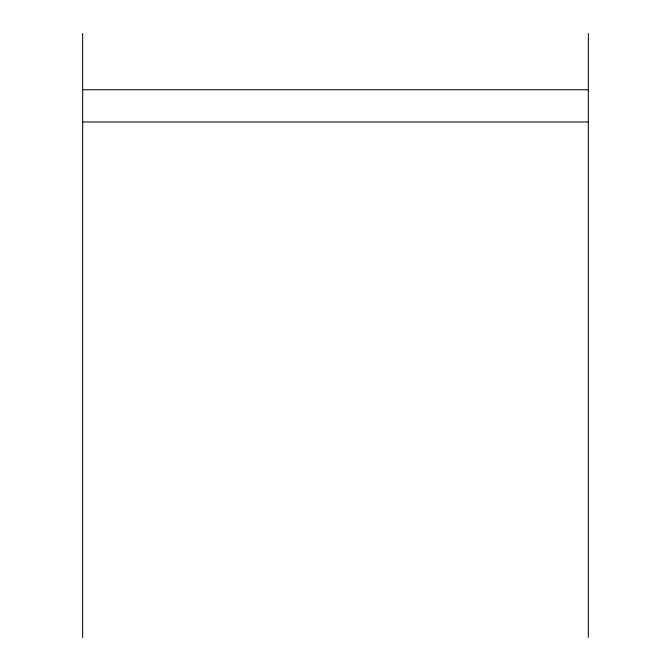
<?xml version="1.0" encoding="UTF-8"?>
<svg xmlns="http://www.w3.org/2000/svg" width="671" height="671" viewBox="0 0 671 671"><rect width="100%" height="100%" fill="white"/><g stroke="black" fill="none" stroke-linecap="round" stroke-linejoin="round"><path stroke-width="1.01" d="M82.667 89.746L588.333 89.746M82.667 121.988L588.333 121.988M588.333 33.55L588.333 637.45M82.667 33.55L82.667 637.45"/></g></svg>
